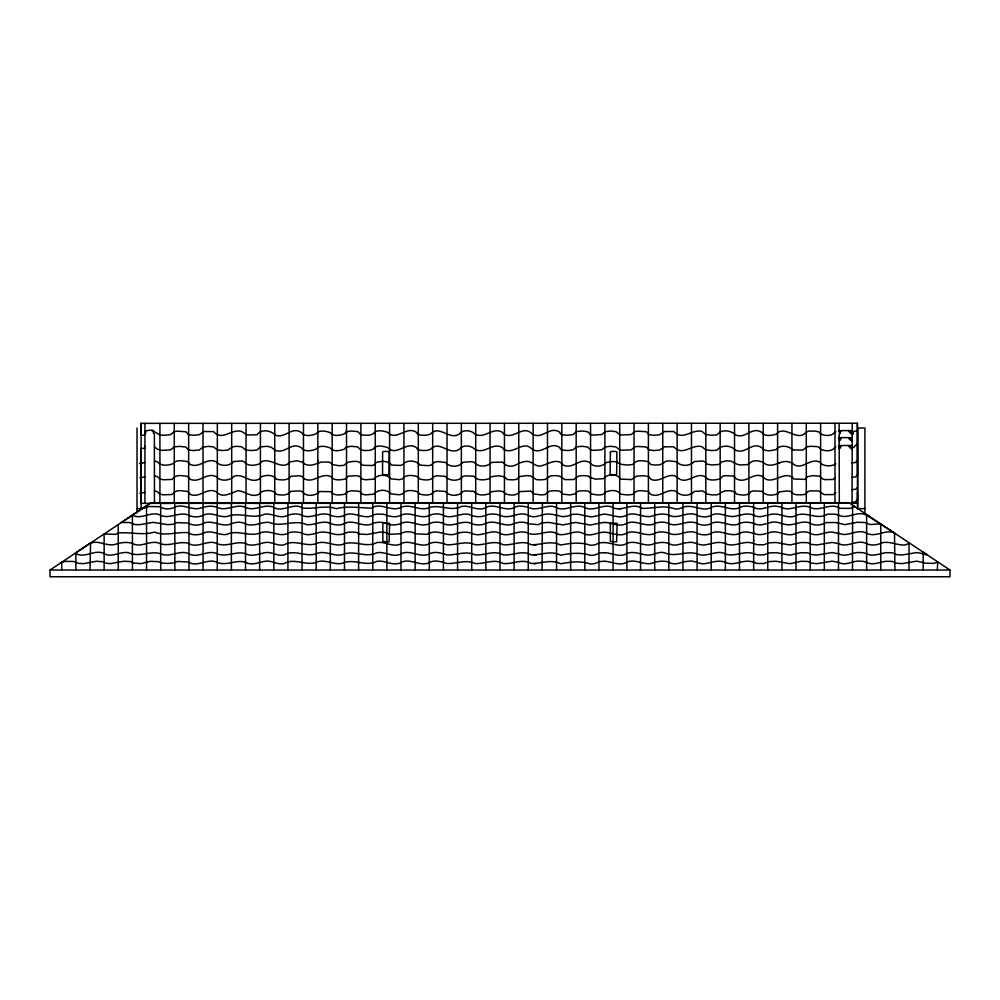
<?xml version="1.0" encoding="UTF-8"?>
<svg xmlns="http://www.w3.org/2000/svg" width="1000" height="1000" viewBox="0 0 1000 1000"><rect width="100%" height="100%" fill="white"/><g stroke="black" fill="none" stroke-linecap="round" stroke-linejoin="round"><path stroke-width="1.5" d="M160.675 502.713L160.7 570M245.525 502.713L245.525 570M259.662 502.713L259.65 570M273.8 502.713L273.812 570M287.925 502.713L287.925 570M302.087 502.713L302.05 570M316.212 502.713L316.2 570M330.35 502.713L330.312 570M344.475 502.713L344.487 570M358.638 502.713L358.612 570M386.875 502.713L386.875 570M401.025 502.713L401 570M415.138 502.713L415.138 570M429.312 502.713L429.3 509.062M443.425 509.162L443.425 570M443.438 502.713L443.425 509.062M457.575 502.713L457.575 570M471.7 502.713L471.725 570M485.825 502.713L485.838 570M499.963 502.713L499.988 570M781.938 502.713L781.925 570M796.038 509.05L796.025 570M810.2 502.713L810.2 570M824.325 502.713L824.325 570M389.137 452.287L389.05 473.875A1.487 0.85 0 0 1 387.638 474.725L384.05 474.738A1.487 0.85 0 0 1 382.537 473.975L382.625 452.225A1.487 0.85 0 0 1 384.125 451.45L387.675 451.438A1.487 0.85 0 0 1 389.15 452.287M838.487 502.713L838.487 570M144.938 423.363L144.913 503.312M753.662 570L753.662 540.3M372.75 502.713L372.75 570M835 477.738L833.263 479.475L824.875 479.65L822.55 478.875L819.8 476.15L812.775 475.65L807.775 476.637L804.762 479.387L793.938 479.025C784.95 468.3 771.637 487.475 762.7 476.5C752.75 471.662 746.35 484.325 736.312 478.825L733.562 476.112L726.125 475.65L722.8 476.125L720.212 478.875C715.362 480.087 708.1 481.4 704.775 476.55C695.312 471.987 687.387 485.2 678.05 478.088C669.412 470.05 660.675 483.525 651.075 479.425L648.587 476.6L643.575 475.725L636.75 476.112L631.312 479.613L620.5 479.062M835.738 463.575C834.65 465.913 823.112 467.7 819.95 462.113C809.825 457.325 802.163 471.175 792.75 463.787M144.938 446.275L145.387 448.263L140.938 448.425L141.1 503.338L857.463 503.225M778.662 463.512C782.262 460.887 789.362 460.7 792.725 463.762M856.825 460.7L855.575 462.475L851.95 462.962M857.475 475.025L855.763 476.812L851.95 477.312M857.475 487.438L855.763 489.225L851.95 489.725M104.138 570L104.138 533.975L115.213 534.375L118.9 532.888C131.1 532.013 142.45 535.55 154.512 532.112C165.637 536.512 176.675 531.55 188 532.725C192.162 535.638 199.188 535.25 203.512 533.125C211.513 529.275 218.762 535.688 226.8 534.438C237.987 529.05 250.012 537.775 261.038 532.575C269.925 529.75 277.45 536.55 286.288 534.05C290.8 531.062 297.1 531.737 302.062 533.062C307.9 536.688 314.488 533.225 320.45 532.25C328.125 530.95 334.462 536.112 342.2 534.212A3.45 1.2 0 0 0 344.7 533.387L347.762 532.238L352.95 532.125L356.488 532.388L359.775 534.012L366.9 534.487L380.05 532.112L385.412 532.513L389.812 534.338L400.375 533.787C404.562 531.062 411.75 531.112 415.887 533.875L426.763 534.312L429.513 533.062M318.087 463.512L320.9 462.05L329.35 462.075L332.925 464.675L339.05 465.712L343.888 465.363L347.325 462.438C351.538 461.637 358.825 459.712 361.463 464.263L363 465.275L372.1 465.525L374.288 464.762L375.9 462.688C380.938 460.875 388.125 460.363 391.7 465.087L400.562 465.425L402.775 464.513C406.562 459.487 416.488 460.2 420.075 465.138L428.462 465.662L431.125 465.112L434.575 462.175L437.875 461.562L445.637 462.463C449.387 467.638 459.237 467.312 462.987 462.3L471.388 461.637L474.25 462.362C478.075 467.362 487.612 467.088 491.55 462.4L502.488 462.088L505.65 464.837C513.638 469.312 518.488 461.538 525.638 461.512C532.05 460.213 534.888 467.625 541.462 465.763C548.013 464.375 557.6 457.188 563 464.988C573.413 470.025 579.562 456.637 589.963 462.738C593.125 467.675 602.625 466.912 606.163 462.537L612.288 461.512L616.362 461.812L619.275 463.438A10.45 5.987 0 0 0 619.712 464.012M839.175 441.087L840.575 439.85L838.55 438.812L841.075 438.612L838.55 437.625L851.513 437.625L848.863 438.713L851.612 438.612L850.138 439.95L852.262 441.262M839.175 448.988L840.575 447.738L838.55 446.7L841.075 446.512L838.55 445.525L851.513 445.525L848.863 446.6L851.612 446.512L850.138 447.837L852.262 449.15M318.087 462.912C313.975 465.4 306 466.725 302.787 462.225L297.1 460.775L290.087 461.887C281.913 471.688 270.6 456.425 261.05 462L260.113 463.55C255.65 465.55 247.65 466.688 244.387 461.863L241.8 460.938L233.6 461.575C229.475 466.5 220.062 466.675 215.987 461.712C206.363 457.212 199.95 468.6 190.175 464.475L187.613 461.562C183.225 461.125 176.262 459.087 173.388 463.525C168.725 465.5 160.925 466.587 157.413 461.788L154.5 461.087M778.65 462.912C774.55 465.4 766.575 466.725 763.375 462.225L757.688 460.775L752.825 461.05L747.4 464.637L740.225 464.95A11.438 6.55 0 0 1 735.062 463.237L731.075 461.175L726.475 460.8L721.637 461.987L719.463 464.425L711.762 464.988L707.188 464.15L704.975 461.875L702.438 460.938L694.2 461.562C690.088 466.475 680.662 466.7 676.6 461.725L669.325 460.9A5.537 3.175 0 0 0 663.575 463.125L659.613 464.85L654.712 465.025L650.8 464.487L648.225 461.575C643.825 461.112 636.888 459.1 633.975 463.5L632.188 464.588L626.95 465.037L620.5 464.225M720.75 493.35L716.725 494.862L712.038 494.925L707.275 494.1L702.65 490.9L694.325 491.438C690.125 496.238 680.763 496.712 676.637 491.662C667.013 487.1 660.6 498.4 650.863 494.438L648.238 491.5C643.838 491.037 636.912 489.062 633.987 493.425L632.2 494.513L626.987 494.963L620.5 494.15M721.263 492.3L725.462 490.775L730.475 490.75L734.925 491.925L736.55 494.062C741.175 495.163 748.037 496.362 750.975 491.6L753.6 490.863L762.237 491.35C765.675 496.138 772.837 495.6 777.85 493.812L779.438 491.887L786.8 490.975L790.562 491.375L793.8 494.038L796.112 494.675L800.95 494.862L805.037 494.387L808.138 491.488L810.425 490.9L818.688 490.975L824.112 494.6L833.263 494.588L835.812 492.713L835 492.75M429.338 533.237C437.85 529.4 445.712 536.087 454.325 534.375C460.6 531.812 468 531.175 474.212 534.288C483.088 536.613 491.512 528.675 500.062 533.413C508.812 537.688 516.912 530.087 525.812 532.337A3.413 1.175 0 0 1 527.875 533.05C537.712 537.575 548.638 527.75 558.688 534.438C567.1 536.087 575 529.062 583.362 533.488C590.188 537.288 596.975 532.35 603.787 532.175A9.438 3.262 0 0 1 604.763 532.212C611.688 532.388 620.25 537.425 626.788 533C635.837 529.325 644.237 536.763 653.375 534C657.987 531.163 664.55 531.462 669.4 533.438C678.188 537.263 686.338 529.525 695.487 532.463C700.15 535.275 707.537 535.938 712.175 532.737C721.488 529.45 729.638 537.2 738.825 533.725C742.95 531.087 749.287 531.775 753.65 533.562M154.45 503.312L154.375 434C151.862 432.825 155.188 430.737 152.4 431.312C158.088 429.338 141.375 430.238 145.912 432.25C144.863 434.462 144.7 435.9 140.938 435.062M835.788 446.887L834.625 447.762C831.762 451.863 824.425 451.2 820.45 449.1L819.188 447.287L817.375 446.65L810.788 446.287L807.325 446.75L802.7 450.138L792.75 449.913M835.825 431.6L834.625 432.475C831.75 436.575 824.425 435.938 820.45 433.825L819.2 432.013L815.238 431.087L808.925 431.112L806.025 432.287C797.35 442.6 784.775 424.113 776.263 434.15C771.775 435.438 764.538 437.062 761.6 432.212C751.9 426.325 745.725 438.85 736.15 435.175C731.85 431.337 725.775 429.462 720.125 432.013L716.838 434.925L711.325 435.275L705.575 434.412L701.912 431.413C692.125 428.7 682.325 441.4 673.812 431.525L664.55 431.525L659.575 434.787L653.95 435.275L648.975 434.675L646.338 431.725L637.863 431.163L634.688 431.6L631.237 434.588L620.5 434.95M144.938 476.912L139.838 477.825M144.938 492.362L139.838 493.288M151.075 502.713L50 570.025L50 576.763L950 576.763L950 570.025L848.913 502.713L151.075 502.713L121.363 522.5L129.375 522.5L134.95 524.513L139.238 524.738L153.262 522.362L167.4 524.587L172.5 524.388L177.175 522.612L188.113 523.025C192.763 526.013 200.225 525.638 204.9 522.7C213.713 520.413 220.987 526.812 229.825 524.412C234.75 521.962 241.325 521.188 246.175 524.225C254.45 526.95 261.475 521.6 269.525 522.425C281.625 527.8 294.525 518.962 306.663 524.688C314.6 525.375 321.875 520.062 329.975 523.175C334.462 525.337 341.425 525.875 345.737 522.863C355.037 519.637 364.613 528.688 373.45 523.062C377.537 522.1 382.113 521.925 386.2 523.062C390.288 525.875 396.763 525.138 401 523.462C410.4 519.038 419.312 527.712 428.85 523.975C433.062 521.512 440.175 521.388 444.412 524.1C453.162 527.2 460.75 520.6 469.487 522.712C474.325 525.35 480.95 525.688 485.913 523.462C494.562 519.312 502.65 526.587 511.463 524.562C516.562 522.325 523.05 521 528.25 523.663M160.95 553.825C150.062 550.3 139.2 557.812 128.675 552.712C120.175 551.013 111.075 558.525 103.238 553.15C93.888 549.425 84.675 558.737 75.775 553.475A4.188 1.45 0 0 0 75.213 553.237L90 543.387C98.4 539.738 106.112 546.337 114.537 544.575C120.1 542.663 126.237 541.65 132 543.237C140.438 548.425 149.275 540.3 158.238 542.875C168.05 547.688 178.137 540.625 188.25 543.25C197.387 549.312 207.95 538.763 217.237 543.75C227.488 547.837 238.15 539.087 248.125 544.725C254.237 546.15 259.475 543.475 265.087 542.525C271.938 541.275 277.275 546.538 284.175 544.788C294.35 538.913 305.525 547.112 315.85 543.763C325.337 539.087 335.425 548.225 344.837 543.638C355.387 540.513 366.488 548.038 376.887 542.575C384.862 541.175 391.8 547.188 399.9 544.388C408.975 538.225 419.288 548.088 428.875 544.113C434.2 540.538 441.512 543.025 447.075 544.788C456.637 545.125 466.037 540.363 475.213 544.788C484.613 545.525 494.087 539.575 503.025 544.75C512.587 545.788 522.125 539.5 531.2 544.75C541.125 544.987 550.887 540.087 560.625 545.05C570.612 543.2 580.438 541.85 590.413 545.237A8.363 2.888 0 0 0 595.413 544.663L598 543.488A6.025 2.087 0 0 1 601.562 542.663L603.387 542.587A7.938 2.75 0 0 1 604.763 542.625M857.475 499.45L855.35 501.9L851.925 502.287M144.938 462.575L139.65 463.5L141.925 463.312M90.575 543L90 570M852.062 503.225L852.262 423.4M851.988 434.85C855.325 433.975 850.312 430.525 857.337 431.125L857.325 423.237M857.375 444.062C854.55 445.262 854.613 447.85 851.988 447.812M142.238 508.6L148.963 506.538L159.037 506.65A4.237 1.462 0 0 1 160.525 507.125C164.938 509.712 171.2 509.4 175.512 506.775C184.638 503.8 192.738 511.238 201.725 507.738C206.588 506.188 212.712 505.35 217.413 507.525C226.788 511.763 236.238 503.075 245.775 507.5M621.1 508.688L618.638 508.7M536.275 544.888L533.812 544.9M536.275 555.013L533.812 555.025M536.275 563.625L533.812 563.638M162.8 503.338L170.763 503.325M212.512 503.325L233.375 503.312M254.2 503.312L275.05 503.3M713.075 503.237L725.062 503.237M137.025 508.625L141.325 508.625M857.738 508.625L864.912 508.625M50 570.025L950 570.025M604.75 522.388C611.675 522.688 620.237 527.65 626.788 523.263C635.825 519.562 644.225 527 653.363 524.25C658.413 521.362 665.575 521.462 670.65 524.312C679.587 526.55 687.738 519.462 696.775 523.212C700.863 525.712 708.112 525.925 712.188 522.975C721.038 519.913 728.462 526.562 737.237 524.513C742.038 521.7 748.462 521.675 753.662 523.413M604.763 542.537C611.688 542.85 620.25 547.8 626.8 543.4C635.075 539.9 642.712 546.125 651.012 544.788C656.6 542.788 662.9 541.375 668.825 543.45C675.113 547.525 681.65 542.762 688.112 542.562C694.375 541.087 698.863 545.913 705.025 544.9C711.675 543.812 718.763 540.8 725.375 543.587C734.675 548.175 744.338 539.237 753.9 543.725M604.763 552.675C611.725 552.863 620.237 557.975 626.8 553.525C633.375 550.812 639.888 554.125 646.287 554.987C652.725 555.988 657.862 551.138 664.425 552.725C675.238 557.775 686.15 550.35 697.113 553.825M604.763 561.287C611.763 561.512 620.175 566.538 626.8 562.137C635.075 558.638 642.712 564.875 651.012 563.525C656.6 561.538 662.9 560.125 668.825 562.188C675.113 566.263 681.65 561.5 688.112 561.312C694.375 559.825 698.863 564.663 705.025 563.638C711.675 562.55 718.763 559.55 725.375 562.337C734.675 566.925 744.338 557.975 753.9 562.475M153.6 431.4L153.475 431.388A10.075 5.775 0 0 0 152.537 431.312M894.9 533.337L868.025 516.025A2.825 0.975 0 0 1 867.075 515.65C858.1 509.375 847.463 520.3 838.363 514.938M620.5 450.225L631.237 449.862L634.7 446.887L637.863 446.438L646.338 447L648.988 449.963L653.962 450.55L659.587 450.062L664.525 446.8L673.775 446.788C682.625 456.763 691.775 443.888 701.812 446.662L705.5 449.663L711.263 450.55L716.712 450.238L720.075 447.325C725.062 445.337 731.575 445.737 735.2 450.012A6.887 3.95 0 0 0 736.825 450.662C746.162 453.55 752.062 441.737 761.575 447.475C764.525 452.312 771.75 450.725 776.25 449.438C779.812 444.513 789.075 445.712 792.725 449.888M154.475 491L157.413 491.712L159.9 494.137L163.375 494.85L171.65 494.513L173.425 493.413C176.375 489.062 183.312 491.025 187.725 491.525L190.463 494.487C200.162 498.3 206.675 486.95 216.25 491.775C222.288 499 231.337 492.762 237.85 490.712C245.287 491.025 251.125 498.288 259.45 494.075L260.875 492.038C265.763 489.938 273.225 489.438 276.525 494.338C281.562 495.4 287.75 495.737 291.025 491.3L299.788 490.887L302.288 491.675C305.95 497 315.7 496.138 319.575 491.538L330.875 491.675C334.113 496.125 340.65 495.163 345.375 494L346.938 491.912L351.662 490.75L359.25 491.25L362.325 494.175L365.538 494.875L373.862 494.2C377.562 489.125 387.3 488.975 391.15 493.988L399.487 494.75L402.4 493.975C405.637 489.1 413.162 490.35 417.863 491.9L419.575 494.05C424.275 495.262 430.95 496.213 434.1 491.6L436.788 490.85L445.25 491.425C449.1 496.425 458.775 496.688 462.638 491.7L465.175 490.887L473.862 491.362C477.438 496.012 484.538 495.4 489.538 493.675L491.25 491.737L498.787 490.875L503.787 491.763L505.412 493.812C510.025 495.487 516.812 496.138 519.925 491.575L530.775 491.112L534.188 493.975L541.312 494.95L545.2 494.513L548.513 491.625L550.825 490.925L555.55 490.712L559.6 491.138L562.825 494.075L569.675 494.95L575.525 493.85L576.962 491.788L579.062 490.975L583.913 490.7L588.162 491.075L591.425 493.888C595.775 494.775 602.788 496.488 605.7 492.062C609.738 490.337 616.525 489.35 619.712 493.188M154.5 475.913L157.413 476.625L159.887 479.05L163.363 479.762L171.625 479.438L173.412 478.338C176.35 473.975 183.287 475.938 187.7 476.438L190.4 479.387C200.125 483.237 206.663 471.85 216.25 476.7C220.512 481.838 229.838 480.863 234.15 476.188C243.463 473.05 249.713 484.025 259.425 479.012L260.837 476.987C265.675 474.837 273.212 474.325 276.488 479.25C281.488 480.238 287.712 480.788 290.975 476.238L299.725 475.8L302.262 476.575L303.975 478.675C313.712 484.025 321.25 471.9 331.112 476.725C334.188 481.175 340.737 479.95 345.312 478.963L348.338 476.125L356.238 475.688L359.162 476.138L362.238 479.038L365.288 479.775L373.762 479.162C377.475 474.113 387.15 473.975 391.062 478.85L399.288 479.688L402.337 478.938C405.688 474.137 413.038 475.2 417.85 476.8L419.525 478.925C424.188 480.163 430.9 481.163 434.038 476.55L436.65 475.788L445.163 476.3C449.05 481.175 458.688 481.712 462.587 476.662L465.025 475.825L473.775 476.238C477.388 480.887 484.425 480.312 489.487 478.638L491.163 476.725L498.575 475.788L503.738 476.65L507.5 479.588L512.688 479.862L516.487 479.425L519.875 476.525L526.85 475.613L530.688 476L536.35 479.625L541.075 479.875L545.075 479.462L550.662 475.863L555.275 475.625L559.462 476.025L564.9 479.625L573.562 479.55L578.913 475.925L583.587 475.613L588.013 475.95L590.8 478.188M619.712 434.588L615.95 431.65L610.562 431.012L604.925 431.725L601.938 434.487L593.675 435.087L590.55 434.588L587.6 431.763L582.263 431.012L576.237 431.6L573.312 434.5L568.025 435.275L561.925 434.738A3.55 2.037 0 0 1 560.288 433.575L559.8 432.225C549.462 425.337 542.15 440.363 532.062 433.888C523.175 424.162 513.325 440.3 503.562 433.975L502.413 432.275C492.188 426.538 484.738 439.613 474.675 433.975C471.362 429.913 462.262 429.35 459.2 434.113C449.162 440.625 439.075 424.3 430.538 434.05L426.7 435.188L420.863 435.188L417.55 434.1L416.388 432.312C406.5 425.363 396.2 441.712 387.775 432.35C383.562 430.938 375.95 429.012 373.188 433.888L369.562 435.15L363.713 435.225L360.3 434.263L357.75 431.625L351.213 431L345.913 431.863L344.55 433.762C340.45 435.4 333.288 436.962 330.288 432.688C326.225 431.125 318.95 429.475 316.062 433.825C311.875 435.538 304.363 437.1 301.4 432.537C291.65 425.838 284.887 439.288 275.138 434.988C270.6 430.225 261.212 428.787 256.95 434.75L247.188 435.012L241.825 431.575C231.887 428.025 222.288 441.737 213.562 431.625L204.088 431.488L199.225 434.725L193.525 435.275L188.5 434.712L185.85 431.763L177.338 431.163L174.175 431.587L170.688 434.575L164.775 435.275L159.887 434.938L153.95 431.45M619.712 449.875L615.95 446.938L610.562 446.287L604.9 447.013L601.95 449.75L593.688 450.363L590.625 449.888L587.625 447.05L582.312 446.287L576.25 446.863L573.325 449.775L568.075 450.55L561.938 450.012A3.462 1.988 0 0 1 560.288 448.862L559.8 447.5C549.462 440.613 542.163 455.637 532.062 449.162C523.15 439.45 513.362 455.575 503.562 449.25L502.413 447.562C492.188 441.825 484.75 454.888 474.688 449.263C471.375 445.188 462.275 444.637 459.212 449.387C449.162 455.9 439.087 439.575 430.538 449.338L426.7 450.462L420.863 450.462L417.55 449.387L416.388 447.6C406.5 440.637 396.225 456.975 387.775 447.638C383.562 446.2 375.938 444.3 373.188 449.175L369.55 450.425L363.7 450.5L360.288 449.538L357.75 446.9L351.2 446.287L345.913 447.15L344.538 449.05C340.45 450.688 333.3 452.238 330.275 447.962C326.213 446.4 318.95 444.762 316.062 449.113C311.863 450.825 304.363 452.362 301.388 447.8C292.013 441.4 285.75 453.375 276.45 450.725A6.95 3.975 0 0 1 274.688 450.05L271.325 447.275L267.225 446.3L260.413 446.863L256.9 450.05L251.15 450.55L245.475 449.888L241.788 446.838L236.788 446.287L232.65 446.8L227.838 450.087L222.525 450.55L217.35 449.875L213.55 446.887L208.25 446.388L203.012 447.113L199.225 450.012L193.538 450.55L188.512 450L185.85 447.038L179.688 446.375L174.175 446.863L170.688 449.85L161.188 450.4L157.287 449.15L154.512 446.838M838.725 543.688L832.6 542.513A33.312 11.525 0 0 0 831.575 542.5L817.275 544.888L811.825 544.487L807.6 542.675L800.863 542.55L790.913 544.775A7.675 2.65 0 0 1 789.237 544.875L776.188 542.513L769.188 542.812L763.812 544.775L756.988 544.712L753.637 543.4M838.363 532.95C847.463 538.112 857.3 528.05 866.612 533.175C875.625 537.875 884.438 529.562 893.763 532.487A3.25 1.125 0 0 1 894.525 532.788L894.9 570M838.363 523.175L845.075 524.637L857.362 522.275L864.775 522.525L870.438 524.562L880.588 523.8A7.625 2.637 0 0 0 880.75 523.675L880.75 570M838.475 533.525L832.513 532.112A28.038 9.7 0 0 0 831.4 532.112C824.35 531.85 817.775 537.038 810.625 533.538C805.462 530.6 798.65 532.013 793.587 534.312C785.3 536.4 778.962 530.35 770.7 532.238C765.312 533.75 759.038 536.375 753.65 533.025M245.763 507.587C254.975 511.475 263.75 503.675 273.075 507.05C282.35 513.337 293.5 501.887 302.7 508.038C314.3 509.375 325.012 504.8 336.3 508.688C348.175 505.637 359.45 507.95 371.463 508.137C380.775 501.775 391.65 512.513 401.012 507.287C410.588 503.263 420.312 511.9 429.65 507.438C440.213 504.325 451.312 511.838 461.7 506.388C469.675 504.975 476.613 510.988 484.725 508.2C493.787 502.025 504.1 511.9 513.688 507.912C519.012 504.338 526.337 506.825 531.9 508.587C540.575 510.112 549.5 502.975 557.725 508.263C567.038 511.25 575.875 502.962 584.85 507.6C594.412 512.413 604.763 501.987 613.95 508.175C623.562 511.012 632.987 502.438 642.35 508.338C653.462 508.688 664.212 504.637 675.238 509.038A8.363 2.888 0 0 0 680.238 508.462L682.825 507.3A6.025 2.087 0 0 1 686.375 506.463L688.213 506.388A7.938 2.75 0 0 1 689.587 506.438C696.55 506.625 705 511.575 711.625 507.2C720.675 503.525 729.087 510.975 738.238 508.188C742.837 505.4 749.45 505.625 754.275 507.663C762.188 511.525 769.338 504.6 777.475 506.388C781.587 506.575 784.737 509.7 789.2 508.725C796.1 507.925 803.35 504.45 810.2 507.4C819.5 511.987 829.15 503.038 838.725 507.537M160.95 553.913C170.15 557.8 178.925 550 188.25 553.375C197.387 559.438 207.95 548.9 217.237 553.875C227.488 557.962 238.15 549.212 248.125 554.85C254.237 556.287 259.475 553.6 265.087 552.663C271.938 551.4 277.275 556.663 284.175 554.913C294.35 549.05 305.525 557.25 315.85 553.888C325.337 549.212 335.425 558.35 344.837 553.763C355.387 550.65 366.488 558.162 376.887 552.712C384.862 551.3 391.8 557.312 399.9 554.525C408.975 548.35 419.288 558.225 428.875 554.237C434.2 550.662 441.512 553.15 447.075 554.913C456.637 555.25 466.037 550.487 475.213 554.925C484.613 555.662 494.087 549.7 503.025 554.875C512.587 555.913 522.125 549.625 531.2 554.875C541.125 555.112 550.887 550.225 560.625 555.175C570.625 553.275 580.45 552.062 590.413 555.363A8.363 2.888 0 0 0 595.413 554.788L598 553.625A6.025 2.087 0 0 1 601.562 552.788L603.387 552.712A7.938 2.75 0 0 1 604.763 552.762M753.662 515.188C746.85 512.112 739.987 515.763 733.35 516.55C726.137 516.75 719.712 512.038 712.2 514.775C707.55 517.962 700.163 517.312 695.487 514.5C686.35 511.575 678.175 519.312 669.388 515.462C663.487 512.65 656.663 514.513 650.888 516.438C642.638 517.725 635.025 511.55 626.788 515.05C620.363 519.388 611.663 514.525 604.763 514.2A10.825 3.75 0 0 0 603.387 514.15L595 516.3A8.4 2.913 0 0 1 590.375 516.8L577.75 514.2L572.163 514.362L567.612 516.15L562.625 516.663L553.45 514.587A11.275 3.9 0 0 0 550.275 514.2C542.475 512.75 534.95 520 527.562 514.862C518.95 511.637 511.625 518.175 503.013 516.375C497.725 514.312 491.325 512.75 485.838 515.337C480.812 517.388 474.312 517.15 469.475 514.5C460.75 512.4 453.175 518.95 444.425 515.887C440.188 513.175 433.075 513.312 428.85 515.75C419.325 519.375 410.688 511.1 401.2 515.062C395.988 518.162 389.162 516.425 383.9 514.312C380.112 514.388 375.513 513.188 372.325 515.712C363.125 519.325 354.963 511.788 345.725 514.65C340.887 517.913 333.7 516.938 328.675 514.525C319.862 512.125 312.413 518.45 303.688 516.1C299.1 513.162 292.462 513.475 287.613 515.375C279.9 519.45 272.575 512.987 264.725 514.175C252.512 519.775 239.537 511.463 227.338 516.462C219.088 517.9 211.85 511.413 203.612 515.062C199.375 517.388 192.25 517.625 188.125 514.825C178.925 511.838 170.613 518.75 161.438 515.737C152.225 509.837 141.7 520.35 132.413 515.175L132.413 570M528.25 523.7L538.038 524.688L542.075 522.875L548.888 522.413L562.825 524.925L575.8 522.413L590.175 525.062L603.787 522.425A9.438 3.262 0 0 1 604.763 522.463M753.65 523.275C759.112 526.737 765.288 523.825 770.775 522.487C777.712 520.525 782.837 525.288 789.45 524.75C796.225 524.738 802.025 520.363 809.137 522.837C813.4 525.612 819.9 525.638 824.325 523.362A3.438 1.188 0 0 1 826.275 522.625L835.2 522.475L838.475 523.375M869.188 516.213L866.637 514.513L866.637 570M753.65 515.062C759.788 519.05 766.225 514.587 772.513 514.188C780.375 513.15 786.737 518.713 794.825 516.138C805.037 510.025 816.838 520.763 827.1 514.312A19.425 6.725 0 0 1 835.825 514.312L838.475 515.163M753.637 553.538L756.988 554.85L763.812 554.913L769.188 552.95L776.188 552.65L789.237 555.013A7.675 2.65 0 0 0 790.913 554.913L800.863 552.688L807.6 552.812L811.825 554.625L817.275 555.025L831.575 552.638A33.312 11.525 0 0 1 832.6 552.65L838.725 553.825M753.637 562.15L756.988 563.462L763.812 563.525L769.188 561.562L776.188 561.263L789.237 563.625A7.675 2.65 0 0 0 790.913 563.525L800.863 561.3L807.6 561.425L811.825 563.237L817.275 563.638L831.575 561.25A33.312 11.525 0 0 1 832.6 561.263L838.725 562.438M838.35 553.525C845.775 558.25 853.138 551.287 860.9 552.625C865.65 552.125 868.988 556.175 873.95 555A7.65 2.65 0 0 0 875.625 554.9L885.575 552.663L892.312 552.8L896.538 554.612L901.975 555.013L916.287 552.625A33.2 11.487 0 0 1 917.3 552.625L923.438 553.812M838.35 562.137C845.775 566.862 853.138 559.9 860.9 561.25C865.65 560.737 868.988 564.788 873.95 563.625A7.65 2.65 0 0 0 875.625 563.513L885.575 561.287L892.312 561.413L896.538 563.225L901.975 563.625L916.287 561.237A33.2 11.487 0 0 1 917.3 561.237L923.65 562.688A3.1 1.075 0 0 0 924.987 563.162L933.55 563.387L937.275 562.375A8.05 2.788 0 0 1 937.763 561.987L937.3 570M838.612 543.612C847.725 548.325 857.4 538.713 866.637 543.688C870.562 545.725 875.875 545.175 880.037 543.713C888.8 538.65 903.512 549.525 909.013 542.737L909.013 570M590.638 477.475L595.35 479.175L602.825 478.738A4.812 2.763 0 0 0 604.438 477.95C607.737 473.713 615.425 474.225 619.288 477.1M753.9 553.862C743.637 549.575 733 558.775 723.188 552.9C714.312 550.788 705.662 557.775 697.138 553.862M851.975 434.325L850.125 432.837L851.6 431.562L848.863 431.65L851.5 430.575L838.65 430.613L841.075 431.562C835.212 431.238 843.162 432.488 839.175 434.038L839.3 503.225M838.713 507.612L838.938 507.788A3.075 1.062 0 0 0 840.25 508.275L849.912 508.413L853.075 507.088A3.075 1.062 0 0 1 853.888 506.788L854.762 506.613L852.6 505.175L852.475 570M923.425 553.888L923.75 554.138A3 1.037 0 0 0 924.625 554.462L927.1 554.775L923.188 552.175L923.188 570M619.338 477.175L619.438 477.312A9.7 5.562 0 0 0 619.712 477.663M857.425 475.487L857.325 431.15M857.425 492.013L857.463 499.9M140.975 433.75L140.938 423.35L857.463 423.237L857.463 509.1M796.025 502.713L796.025 508.963M767.763 502.713L767.763 570M753.637 502.713L753.662 540.775M739.525 502.713L739.525 508.975M725.375 502.713L725.375 570M711.25 502.713L711.213 570M697.075 502.713L697.113 570M668.812 502.713L668.812 570M613.075 502.713L613.075 570M598.938 502.713L598.938 570M584.8 502.713L584.812 570M570.65 502.713L570.662 570M556.538 502.713L556.55 570M542.388 502.713L542.075 570M528.25 502.713L528.25 570M317.838 461.337L317.838 423.375M231.375 502.713L231.388 570M217.225 502.713L217.262 570M203.088 502.713L203.088 570M188.962 502.713L188.962 570M174.825 502.713L174.838 570M864.912 512.75L864.912 428.025L857.738 428.025L857.738 509.4M839.125 423.5L839.125 430.513M835 423.375L835 503.2M820.625 423.375L820.625 503.2M806.287 423.375L806.287 503.2M791.938 423.263L791.938 503.237M777.588 423.375L777.588 503.212M763.225 423.375L763.225 503.212M748.9 423.375L748.9 503.212M739.5 509.087L739.5 570M734.525 423.375L734.525 503.212M720.163 423.375L720.163 503.212M705.812 423.375L705.812 503.212M691.475 423.375L691.475 503.225M682.95 502.85L682.95 570M677.125 423.375L677.125 503.225M662.75 423.375L662.75 503.237M654.7 502.85L654.7 570M648.4 423.375L648.4 503.237M640.55 502.713L640.55 570M634.038 423.375L634.038 503.237M626.888 502.713L626.888 570M619.712 423.375L619.712 503.25M604.9 423.375L604.9 503.2M590.55 423.375L590.55 503.2M576.175 423.375L576.175 503.2M561.838 423.375L561.838 503.2M547.487 423.263L547.487 503.2M533.125 423.375L533.125 503.212M518.775 423.375L518.775 503.212M514.113 502.713L514.113 570M504.45 423.375L504.45 503.212M490.062 423.375L490.062 503.212M475.712 423.375L475.712 503.212M461.362 423.375L461.362 503.212M447.025 423.375L447.025 503.225M432.675 423.375L432.675 503.225M429.288 509.15L429.288 570M418.3 423.375L418.3 503.237M403.938 423.375L403.938 503.237M389.588 423.375L389.588 503.237M375.262 423.375L375.262 503.25M360.875 423.375L360.875 503.25M346.525 423.375L346.525 503.25M332.175 423.375L332.175 503.25M317.838 460.513L317.838 503.25M303.463 423.375L303.463 503.263M289.113 423.375L289.113 503.263M274.738 423.363L274.738 503.263M260.425 423.375L260.425 503.275M246.05 423.375L246.05 503.275M231.688 423.375L231.688 503.275M217.338 423.375L217.338 503.288M203.012 423.375L203.012 503.288M188.65 423.375L188.65 503.3M174.275 423.375L174.275 503.3M159.925 423.375L159.925 503.3M146.537 505.737L146.562 570M141.1 423.237L141.1 509.1M137.025 428.025L137.025 512.75M118.275 570L118.25 524.575M75.85 552.812L75.85 570M61.725 570L61.725 562.225L60.375 563.112L65.163 561.375L73.438 561.475L78.675 563.387L83.525 563.638L96.45 561.25L103.238 561.763L105.213 563.112L110.3 563.638L123.6 561.263L130.55 561.538L133.588 563.1L141.012 563.625L150.087 561.35L158.238 561.625L161.762 562.987L167.725 563.488L174.013 562.925L177.475 561.462L188.25 561.987C197.387 568.05 207.95 557.513 217.237 562.487C227.488 566.575 238.15 557.837 248.125 563.475C254.237 564.9 259.475 562.225 265.087 561.275C271.938 560.025 277.275 565.275 284.175 563.538C294.35 557.663 305.525 565.862 315.85 562.5C325.337 557.825 335.425 566.962 344.837 562.375C355.387 559.263 366.488 566.788 376.887 561.325C384.862 559.925 391.8 565.938 399.9 563.138C408.975 556.962 419.288 566.838 428.875 562.863C434.2 559.275 441.512 561.763 447.075 563.525C456.637 563.875 466.037 559.113 475.213 563.538C484.613 564.275 494.087 558.312 503.025 563.488C512.587 564.525 522.125 558.237 531.2 563.488C541.125 563.737 550.887 558.837 560.625 563.8C570.625 561.9 580.45 560.675 590.413 563.975A8.363 2.888 0 0 0 595.413 563.4L598 562.238A6.025 2.087 0 0 1 601.562 561.4L603.387 561.325A7.938 2.75 0 0 1 604.763 561.375M382.8 523.337L382.85 541.438L389.075 541.925L389.637 523.25L382.85 523.2M610.363 452.638L610.15 473.975A1.487 0.85 0 0 0 611.65 474.725L615.237 474.738A1.487 0.85 0 0 0 616.663 473.888L616.888 452.287A1.487 0.85 0 0 0 615.438 451.45L611.875 451.438A1.487 0.85 0 0 0 610.363 452.212L610.363 452.638M610.312 523.337L610.363 541.438L616.587 541.925L617.15 523.25L610.375 523.2"/></g></svg>
